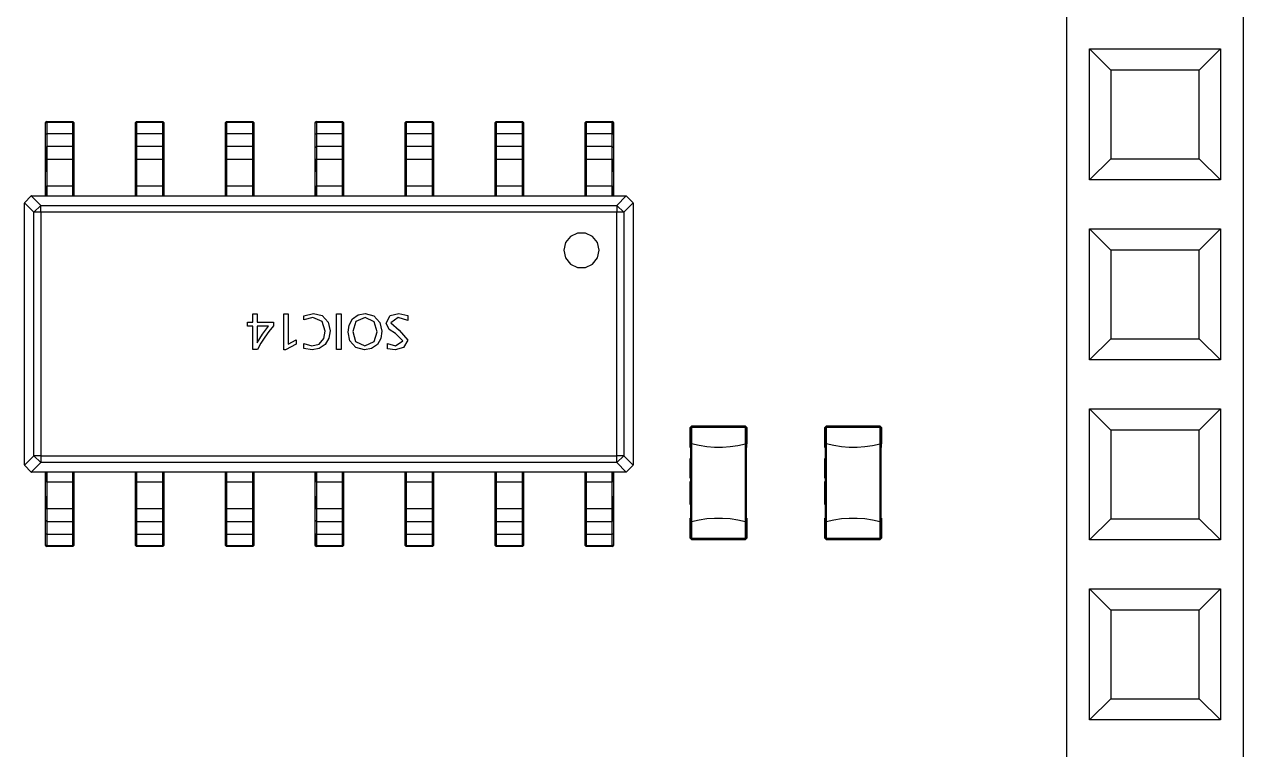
# Model space of a CAD drawing. Header units: millimetres. Extents: x 5 to 205, y 5 to 144.
# Drawn here: x 56.97 to 74.18, y 68.68 to 78.91 of the extents above; entities that cross this region are included whole.
import ezdxf

# ---------------------------------------------------------------- set-up
doc = ezdxf.new("R2010")
doc.units = ezdxf.units.MM
doc.layers.add('PARTS', color=8, linetype='CONTINUOUS')

msp = doc.modelspace()

# ---------------------------------------------------------------- linework, layer by layer
at = {"layer": 'PARTS'}
for points in [[(71.68, 117.014), (71.68, 61.134)], [(74.18, 61.134), (74.18, 117.014)], [(72.005, 78.569), (73.855, 78.569)], [(72.005, 78.569), (72.305, 78.269)], [(72.005, 76.719), (72.005, 78.569)], [(73.555, 78.269), (73.855, 78.569)], [(73.855, 78.569), (73.855, 76.719)], [(73.555, 78.269), (72.305, 78.269)], [(72.305, 78.269), (72.305, 77.019)], [(73.555, 77.019), (73.555, 78.269)], [(57.274, 77.53), (57.289, 77.545)], [(57.289, 77.545), (57.274, 77.53)], [(57.274, 77.53), (57.274, 77.524)], [(57.274, 77.37), (57.274, 77.53)], [(57.274, 77.53), (57.289, 77.53)], [(57.289, 77.545), (57.659, 77.545)], [(57.289, 77.545), (57.289, 77.545)], [(57.289, 77.53), (57.289, 77.545)], [(57.289, 77.545), (57.659, 77.545)], [(57.659, 77.53), (57.289, 77.53)], [(57.289, 77.53), (57.289, 77.371)], [(57.659, 77.545), (57.674, 77.53)], [(57.659, 77.545), (57.659, 77.545)], [(57.659, 77.53), (57.659, 77.545)], [(57.674, 77.53), (57.659, 77.545)], [(57.659, 77.371), (57.659, 77.53)], [(57.659, 77.53), (57.674, 77.53)], [(57.674, 77.524), (57.674, 77.53)], [(57.674, 77.53), (57.674, 77.37)], [(57.674, 77.364), (57.674, 77.524)], [(58.543, 77.53), (58.558, 77.545)], [(58.558, 77.545), (58.543, 77.53)], [(58.543, 77.53), (58.543, 77.524)], [(58.543, 77.37), (58.543, 77.53)], [(58.543, 77.53), (58.558, 77.53)], [(58.543, 77.524), (58.543, 77.364)], [(58.558, 77.545), (58.927, 77.545)], [(58.558, 77.545), (58.558, 77.545)], [(58.558, 77.53), (58.558, 77.545)], [(58.558, 77.545), (58.927, 77.545)], [(58.927, 77.53), (58.558, 77.53)], [(58.558, 77.53), (58.558, 77.371)], [(58.927, 77.545), (58.942, 77.53)], [(58.927, 77.545), (58.927, 77.545)], [(58.927, 77.53), (58.927, 77.545)], [(58.942, 77.53), (58.927, 77.545)], [(58.927, 77.371), (58.927, 77.53)], [(58.927, 77.53), (58.942, 77.53)], [(58.942, 77.524), (58.942, 77.53)], [(58.942, 77.53), (58.942, 77.37)], [(59.812, 77.53), (59.827, 77.545)], [(59.827, 77.545), (59.812, 77.53)], [(59.812, 77.53), (59.812, 77.524)], [(59.812, 77.37), (59.812, 77.53)], [(59.812, 77.53), (59.827, 77.53)], [(59.812, 77.524), (59.812, 77.364)], [(59.827, 77.545), (60.196, 77.545)], [(59.827, 77.545), (59.827, 77.545)], [(59.827, 77.53), (59.827, 77.545)], [(59.827, 77.545), (60.196, 77.545)], [(60.196, 77.53), (59.827, 77.53)], [(59.827, 77.53), (59.827, 77.371)], [(60.196, 77.545), (60.211, 77.53)], [(60.196, 77.545), (60.196, 77.545)], [(60.196, 77.53), (60.196, 77.545)], [(60.211, 77.53), (60.196, 77.545)], [(60.196, 77.371), (60.196, 77.53)], [(60.196, 77.53), (60.211, 77.53)], [(60.211, 77.524), (60.211, 77.53)], [(60.211, 77.53), (60.211, 77.37)], [(60.211, 77.364), (60.211, 77.524)], [(61.08, 77.53), (61.095, 77.545)], [(61.095, 77.545), (61.08, 77.53)], [(61.08, 77.37), (61.08, 77.53)], [(61.08, 77.53), (61.095, 77.53)], [(61.095, 77.545), (61.465, 77.545)], [(61.095, 77.545), (61.095, 77.545)], [(61.095, 77.53), (61.095, 77.545)], [(61.095, 77.545), (61.465, 77.545)], [(61.465, 77.53), (61.095, 77.53)], [(61.095, 77.53), (61.095, 77.371)], [(61.465, 77.545), (61.48, 77.53)], [(61.465, 77.545), (61.465, 77.545)], [(61.465, 77.53), (61.465, 77.545)], [(61.48, 77.53), (61.465, 77.545)], [(61.465, 77.371), (61.465, 77.53)], [(61.465, 77.53), (61.48, 77.53)], [(61.48, 77.524), (61.48, 77.53)], [(61.48, 77.53), (61.48, 77.37)], [(62.349, 77.53), (62.364, 77.545)], [(62.364, 77.545), (62.349, 77.53)], [(62.349, 77.53), (62.349, 77.524)], [(62.349, 77.37), (62.349, 77.53)], [(62.349, 77.53), (62.364, 77.53)], [(62.349, 77.524), (62.349, 77.364)], [(62.364, 77.545), (62.734, 77.545)], [(62.364, 77.545), (62.364, 77.545)], [(62.364, 77.53), (62.364, 77.545)], [(62.364, 77.545), (62.734, 77.545)], [(62.734, 77.53), (62.364, 77.53)], [(62.364, 77.53), (62.364, 77.371)], [(62.734, 77.545), (62.749, 77.53)], [(62.734, 77.545), (62.734, 77.545)], [(62.734, 77.53), (62.734, 77.545)], [(62.749, 77.53), (62.734, 77.545)], [(62.734, 77.371), (62.734, 77.53)], [(62.734, 77.53), (62.749, 77.53)], [(62.749, 77.53), (62.749, 77.37)], [(63.618, 77.53), (63.633, 77.545)], [(63.633, 77.545), (63.618, 77.53)], [(63.618, 77.37), (63.618, 77.53)], [(63.618, 77.53), (63.633, 77.53)], [(63.633, 77.545), (64.002, 77.545)], [(63.633, 77.545), (63.633, 77.545)], [(63.633, 77.53), (63.633, 77.545)], [(63.633, 77.545), (64.002, 77.545)], [(64.002, 77.53), (63.633, 77.53)], [(63.633, 77.53), (63.633, 77.371)], [(64.002, 77.545), (64.017, 77.53)], [(64.002, 77.545), (64.002, 77.545)], [(64.002, 77.53), (64.002, 77.545)], [(64.017, 77.53), (64.002, 77.545)], [(64.002, 77.371), (64.002, 77.53)], [(64.002, 77.53), (64.017, 77.53)], [(64.017, 77.524), (64.017, 77.53)], [(64.017, 77.53), (64.017, 77.37)], [(64.886, 77.53), (64.901, 77.545)], [(64.901, 77.545), (64.886, 77.53)], [(64.886, 77.37), (64.886, 77.53)], [(64.886, 77.53), (64.901, 77.53)], [(64.901, 77.545), (65.271, 77.545)], [(64.901, 77.545), (64.901, 77.545)], [(64.901, 77.53), (64.901, 77.545)], [(64.901, 77.545), (65.271, 77.545)], [(65.271, 77.53), (64.901, 77.53)], [(64.901, 77.53), (64.901, 77.371)], [(65.271, 77.545), (65.286, 77.53)], [(65.271, 77.545), (65.271, 77.545)], [(65.271, 77.53), (65.271, 77.545)], [(65.286, 77.53), (65.271, 77.545)], [(65.271, 77.371), (65.271, 77.53)], [(65.271, 77.53), (65.286, 77.53)], [(65.286, 77.524), (65.286, 77.53)], [(65.286, 77.53), (65.286, 77.37)], [(65.286, 77.364), (65.286, 77.524)], [(57.274, 77.37), (57.289, 77.371)], [(57.274, 77.176), (57.274, 77.37)], [(57.659, 77.371), (57.289, 77.371)], [(57.289, 77.371), (57.289, 77.19)], [(57.659, 77.19), (57.659, 77.371)], [(57.659, 77.371), (57.674, 77.37)], [(57.674, 77.37), (57.674, 77.176)], [(58.543, 77.37), (58.558, 77.371)], [(58.543, 77.176), (58.543, 77.37)], [(58.927, 77.371), (58.558, 77.371)], [(58.558, 77.371), (58.558, 77.19)], [(58.927, 77.19), (58.927, 77.371)], [(58.927, 77.371), (58.942, 77.37)], [(58.942, 77.37), (58.942, 77.176)], [(59.812, 77.37), (59.827, 77.371)], [(59.812, 77.176), (59.812, 77.37)], [(60.196, 77.371), (59.827, 77.371)], [(59.827, 77.371), (59.827, 77.19)], [(60.196, 77.19), (60.196, 77.371)], [(60.196, 77.371), (60.211, 77.37)], [(60.211, 77.37), (60.211, 77.176)], [(61.08, 77.37), (61.095, 77.371)], [(61.08, 77.176), (61.08, 77.37)], [(61.465, 77.371), (61.095, 77.371)], [(61.095, 77.371), (61.095, 77.19)], [(61.465, 77.19), (61.465, 77.371)], [(61.465, 77.371), (61.48, 77.37)], [(61.48, 77.37), (61.48, 77.176)], [(62.349, 77.37), (62.364, 77.371)], [(62.349, 77.176), (62.349, 77.37)], [(62.734, 77.371), (62.364, 77.371)], [(62.364, 77.371), (62.364, 77.19)], [(62.734, 77.19), (62.734, 77.371)], [(62.734, 77.371), (62.749, 77.37)], [(62.749, 77.37), (62.749, 77.176)], [(63.618, 77.37), (63.633, 77.371)], [(63.618, 77.176), (63.618, 77.37)], [(64.002, 77.371), (63.633, 77.371)], [(63.633, 77.371), (63.633, 77.19)], [(64.002, 77.19), (64.002, 77.371)], [(64.002, 77.371), (64.017, 77.37)], [(64.017, 77.37), (64.017, 77.176)], [(64.886, 77.37), (64.901, 77.371)], [(64.886, 77.176), (64.886, 77.37)], [(65.271, 77.371), (64.901, 77.371)], [(64.901, 77.371), (64.901, 77.19)], [(65.271, 77.19), (65.271, 77.371)], [(65.271, 77.371), (65.286, 77.37)], [(65.286, 77.37), (65.286, 77.176)], [(57.274, 77.176), (57.289, 77.19)], [(57.274, 77.176), (57.274, 77.016)], [(57.274, 76.994), (57.274, 77.176)], [(57.659, 77.19), (57.289, 77.19)], [(57.289, 77.19), (57.289, 77.008)], [(57.659, 77.008), (57.659, 77.19)], [(57.659, 77.19), (57.674, 77.176)], [(57.674, 77.176), (57.674, 76.994)], [(58.543, 77.176), (58.558, 77.19)], [(58.543, 76.994), (58.543, 77.176)], [(58.927, 77.19), (58.558, 77.19)], [(58.558, 77.19), (58.558, 77.008)], [(58.927, 77.008), (58.927, 77.19)], [(58.927, 77.19), (58.942, 77.176)], [(58.942, 77.176), (58.942, 76.994)], [(59.812, 77.176), (59.827, 77.19)], [(59.812, 77.176), (59.812, 77.016)], [(59.812, 76.994), (59.812, 77.176)], [(60.196, 77.19), (59.827, 77.19)], [(59.827, 77.19), (59.827, 77.008)], [(60.196, 77.008), (60.196, 77.19)], [(60.196, 77.19), (60.211, 77.176)], [(60.211, 77.176), (60.211, 76.994)], [(61.08, 77.176), (61.095, 77.19)], [(61.08, 76.994), (61.08, 77.176)], [(61.465, 77.19), (61.095, 77.19)], [(61.095, 77.19), (61.095, 77.008)], [(61.465, 77.008), (61.465, 77.19)], [(61.465, 77.19), (61.48, 77.176)], [(61.48, 77.176), (61.48, 76.994)], [(62.349, 77.176), (62.364, 77.19)], [(62.349, 76.994), (62.349, 77.176)], [(62.734, 77.19), (62.364, 77.19)], [(62.364, 77.19), (62.364, 77.008)], [(62.734, 77.008), (62.734, 77.19)], [(62.734, 77.19), (62.749, 77.176)], [(62.749, 77.176), (62.749, 76.994)], [(63.618, 77.176), (63.633, 77.19)], [(63.618, 76.994), (63.618, 77.176)], [(64.002, 77.19), (63.633, 77.19)], [(63.633, 77.19), (63.633, 77.008)], [(64.002, 77.008), (64.002, 77.19)], [(64.002, 77.19), (64.017, 77.176)], [(64.017, 77.176), (64.017, 76.994)], [(64.886, 77.176), (64.901, 77.19)], [(64.886, 76.994), (64.886, 77.176)], [(65.271, 77.19), (64.901, 77.19)], [(64.901, 77.19), (64.901, 77.008)], [(65.271, 77.008), (65.271, 77.19)], [(65.271, 77.19), (65.286, 77.176)], [(65.286, 77.176), (65.286, 76.994)], [(57.274, 77.016), (57.274, 76.835)], [(57.274, 76.994), (57.289, 77.008)], [(57.274, 76.633), (57.274, 76.753), (57.274, 76.874), (57.274, 76.994)], [(57.659, 77.008), (57.289, 77.008)], [(57.289, 77.008), (57.289, 76.883), (57.289, 76.758), (57.289, 76.633)], [(57.659, 76.633), (57.659, 76.758), (57.659, 76.883), (57.659, 77.008)], [(57.659, 77.008), (57.674, 76.994)], [(57.674, 76.835), (57.674, 77.016)], [(57.674, 76.994), (57.674, 76.874), (57.674, 76.753), (57.674, 76.633)], [(58.543, 77.016), (58.543, 76.835)], [(58.543, 76.994), (58.558, 77.008)], [(58.543, 76.633), (58.543, 76.753), (58.543, 76.874), (58.543, 76.994)], [(58.927, 77.008), (58.558, 77.008)], [(58.558, 77.008), (58.558, 76.883), (58.558, 76.758), (58.558, 76.633)], [(58.927, 76.633), (58.927, 76.758), (58.927, 76.883), (58.927, 77.008)], [(58.927, 77.008), (58.942, 76.994)], [(58.942, 76.835), (58.942, 77.016)], [(58.942, 76.994), (58.942, 76.874), (58.942, 76.753), (58.942, 76.633)], [(59.812, 77.016), (59.812, 76.835)], [(59.812, 76.994), (59.827, 77.008)], [(59.812, 76.633), (59.812, 76.753), (59.812, 76.874), (59.812, 76.994)], [(60.196, 77.008), (59.827, 77.008)], [(59.827, 77.008), (59.827, 76.883), (59.827, 76.758), (59.827, 76.633)], [(60.196, 76.633), (60.196, 76.758), (60.196, 76.883), (60.196, 77.008)], [(60.196, 77.008), (60.211, 76.994)], [(60.211, 76.835), (60.211, 77.016)], [(60.211, 76.994), (60.211, 76.874), (60.211, 76.753), (60.211, 76.633)], [(61.08, 77.016), (61.08, 76.835)], [(61.08, 76.994), (61.095, 77.008)], [(61.08, 76.633), (61.08, 76.753), (61.08, 76.874), (61.08, 76.994)], [(61.465, 77.008), (61.095, 77.008)], [(61.095, 77.008), (61.095, 76.883), (61.095, 76.758), (61.095, 76.633)], [(61.465, 76.633), (61.465, 76.758), (61.465, 76.883), (61.465, 77.008)], [(61.465, 77.008), (61.48, 76.994)], [(61.48, 76.835), (61.48, 77.016)], [(61.48, 76.994), (61.48, 76.874), (61.48, 76.753), (61.48, 76.633)], [(62.349, 77.016), (62.349, 76.835)], [(62.349, 76.994), (62.364, 77.008)], [(62.349, 76.633), (62.349, 76.753), (62.349, 76.874), (62.349, 76.994)], [(62.734, 77.008), (62.364, 77.008)], [(62.364, 77.008), (62.364, 76.883), (62.364, 76.758), (62.364, 76.633)], [(62.734, 76.633), (62.734, 76.758), (62.734, 76.883), (62.734, 77.008)], [(62.734, 77.008), (62.749, 76.994)], [(62.749, 76.835), (62.749, 77.016)], [(62.749, 76.994), (62.749, 76.874), (62.749, 76.753), (62.749, 76.633)], [(63.618, 77.016), (63.618, 76.835)], [(63.618, 76.994), (63.633, 77.008)], [(63.618, 76.633), (63.618, 76.753), (63.618, 76.874), (63.618, 76.994)], [(64.002, 77.008), (63.633, 77.008)], [(63.633, 77.008), (63.633, 76.883), (63.633, 76.758), (63.633, 76.633)], [(64.002, 76.633), (64.002, 76.758), (64.002, 76.883), (64.002, 77.008)], [(64.002, 77.008), (64.017, 76.994)], [(64.017, 76.835), (64.017, 77.016)], [(64.017, 76.994), (64.017, 76.874), (64.017, 76.753), (64.017, 76.633)], [(64.886, 77.016), (64.886, 76.835)], [(64.886, 76.994), (64.901, 77.008)], [(64.886, 76.633), (64.886, 76.753), (64.886, 76.874), (64.886, 76.994)], [(65.271, 77.008), (64.901, 77.008)], [(64.901, 77.008), (64.901, 76.883), (64.901, 76.758), (64.901, 76.633)], [(65.271, 76.633), (65.271, 76.758), (65.271, 76.883), (65.271, 77.008)], [(65.271, 77.008), (65.286, 76.994)], [(65.286, 76.835), (65.286, 77.016)], [(65.286, 76.994), (65.286, 76.874), (65.286, 76.753), (65.286, 76.633)], [(72.005, 76.719), (72.305, 77.019)], [(72.305, 77.019), (73.555, 77.019)], [(73.555, 77.019), (73.855, 76.719)], [(59.812, 76.835), (59.812, 76.734), (59.812, 76.633)], [(57.274, 76.633), (57.274, 76.493)], [(57.274, 76.493), (57.274, 76.633)], [(57.274, 76.633), (57.289, 76.633)], [(57.659, 76.633), (57.289, 76.633)], [(57.289, 76.633), (57.289, 76.493)], [(57.659, 76.493), (57.659, 76.633)], [(57.659, 76.633), (57.674, 76.633)], [(57.674, 76.493), (57.674, 76.633)], [(57.674, 76.633), (57.674, 76.493)], [(58.543, 76.633), (58.543, 76.493)], [(58.543, 76.493), (58.543, 76.633)], [(58.543, 76.633), (58.558, 76.633)], [(58.927, 76.633), (58.558, 76.633)], [(58.558, 76.633), (58.558, 76.493)], [(58.927, 76.493), (58.927, 76.633)], [(58.927, 76.633), (58.942, 76.633)], [(58.942, 76.493), (58.942, 76.633)], [(58.942, 76.633), (58.942, 76.493)], [(59.812, 76.633), (59.812, 76.493)], [(59.812, 76.493), (59.812, 76.633)], [(59.812, 76.633), (59.827, 76.633)], [(60.196, 76.633), (59.827, 76.633)], [(59.827, 76.633), (59.827, 76.493)], [(60.196, 76.493), (60.196, 76.633)], [(60.196, 76.633), (60.211, 76.633)], [(60.211, 76.493), (60.211, 76.633)], [(60.211, 76.633), (60.211, 76.493)], [(61.08, 76.633), (61.08, 76.493)], [(61.08, 76.493), (61.08, 76.633)], [(61.08, 76.633), (61.095, 76.633)], [(61.465, 76.633), (61.095, 76.633)], [(61.095, 76.633), (61.095, 76.493)], [(61.465, 76.493), (61.465, 76.633)], [(61.465, 76.633), (61.48, 76.633)], [(61.48, 76.493), (61.48, 76.633)], [(61.48, 76.633), (61.48, 76.493)], [(62.349, 76.633), (62.349, 76.493)], [(62.349, 76.493), (62.349, 76.633)], [(62.349, 76.633), (62.364, 76.633)], [(62.734, 76.633), (62.364, 76.633)], [(62.364, 76.633), (62.364, 76.493)], [(62.734, 76.493), (62.734, 76.633)], [(62.734, 76.633), (62.749, 76.633)], [(62.749, 76.493), (62.749, 76.633)], [(62.749, 76.633), (62.749, 76.493)], [(63.618, 76.493), (63.618, 76.633)], [(63.618, 76.633), (63.633, 76.633)], [(64.002, 76.633), (63.633, 76.633)], [(63.633, 76.633), (63.633, 76.493)], [(64.002, 76.493), (64.002, 76.633)], [(64.002, 76.633), (64.017, 76.633)], [(64.017, 76.633), (64.017, 76.493)], [(64.886, 76.633), (64.886, 76.493)], [(64.886, 76.493), (64.886, 76.633)], [(64.886, 76.633), (64.901, 76.633)], [(65.271, 76.633), (64.901, 76.633)], [(64.901, 76.633), (64.901, 76.493)], [(65.271, 76.493), (65.271, 76.633)], [(65.271, 76.633), (65.286, 76.633)], [(65.286, 76.493), (65.286, 76.633)], [(65.286, 76.633), (65.286, 76.493)], [(73.855, 76.719), (72.005, 76.719)], [(57.072, 76.493), (56.974, 76.395)], [(56.974, 76.395), (56.974, 76.393)], [(57.107, 76.262), (56.974, 76.395)], [(57.074, 76.493), (57.072, 76.493)], [(57.072, 76.493), (57.205, 76.36)], [(57.074, 76.493), (65.466, 76.493)], [(65.335, 76.36), (65.468, 76.493)], [(65.566, 76.395), (65.433, 76.262)], [(65.468, 76.493), (65.466, 76.493)], [(65.566, 76.395), (65.468, 76.493)], [(65.566, 76.393), (65.566, 76.395)], [(56.974, 72.697), (56.974, 76.393)], [(57.205, 76.36), (57.107, 76.262)], [(57.107, 72.827), (57.107, 76.262)], [(57.205, 76.262), (57.107, 76.262)], [(57.205, 76.36), (65.335, 76.36)], [(57.205, 76.262), (57.205, 76.36)], [(57.205, 76.262), (57.205, 72.827)], [(65.335, 76.262), (57.205, 76.262)], [(65.433, 76.262), (65.335, 76.36)], [(65.335, 76.36), (65.335, 76.262)], [(65.335, 72.827), (65.335, 76.262)], [(65.433, 76.262), (65.335, 76.262)], [(65.433, 76.262), (65.433, 72.827)], [(65.566, 76.393), (65.566, 72.697)], [(65.085, 75.727), (65.061, 75.835), (64.991, 75.922), (64.891, 75.97), (64.78, 75.97), (64.68, 75.922), (64.611, 75.835), (64.586, 75.727)], [(72.005, 76.029), (73.855, 76.029)], [(72.005, 76.029), (72.305, 75.729)], [(72.005, 74.179), (72.005, 76.029)], [(73.555, 75.729), (73.855, 76.029)], [(73.855, 76.029), (73.855, 74.179)], [(64.586, 75.727), (64.611, 75.618), (64.68, 75.531), (64.78, 75.483), (64.891, 75.483), (64.991, 75.531), (65.061, 75.618), (65.085, 75.727)], [(73.555, 75.729), (72.305, 75.729)], [(72.305, 75.729), (72.305, 74.479)], [(73.555, 74.479), (73.555, 75.729)], [(60.124, 74.657), (60.124, 74.712)], [(60.124, 74.712), (60.197, 74.712)], [(60.197, 74.712), (60.197, 74.828)], [(60.197, 74.828), (60.258, 74.828)], [(60.258, 74.828), (60.258, 74.712)], [(60.258, 74.712), (60.49, 74.712)], [(60.49, 74.712), (60.49, 74.66)], [(60.636, 74.322), (60.636, 74.828)], [(60.636, 74.828), (60.697, 74.828)], [(60.697, 74.828), (60.697, 74.404)], [(60.916, 74.802), (61.053, 74.834)], [(60.916, 74.747), (60.916, 74.802)], [(61.044, 74.779), (60.916, 74.747)], [(61.221, 74.583), (61.176, 74.722), (61.044, 74.779)], [(61.053, 74.834), (61.176, 74.804), (61.262, 74.712), (61.288, 74.588)], [(61.379, 74.328), (61.379, 74.828)], [(61.379, 74.828), (61.446, 74.828)], [(61.446, 74.828), (61.446, 74.328)], [(61.544, 74.572), (61.557, 74.671), (61.605, 74.758), (61.685, 74.816), (61.783, 74.834)], [(61.783, 74.779), (61.651, 74.72), (61.611, 74.579)], [(61.783, 74.834), (61.907, 74.803), (61.992, 74.709), (62.019, 74.584)], [(61.952, 74.578), (61.911, 74.717), (61.783, 74.779)], [(62.08, 74.699), (62.136, 74.805), (62.258, 74.834)], [(62.211, 74.551), (62.122, 74.607), (62.08, 74.699)], [(62.251, 74.779), (62.147, 74.704)], [(62.147, 74.704), (62.262, 74.598)], [(62.384, 74.735), (62.251, 74.779)], [(62.258, 74.834), (62.384, 74.808)], [(62.384, 74.808), (62.384, 74.735)], [(60.197, 74.657), (60.124, 74.657)], [(60.197, 74.328), (60.197, 74.657)], [(60.258, 74.42), (60.333, 74.542), (60.419, 74.657)], [(60.258, 74.657), (60.258, 74.42)], [(60.419, 74.657), (60.258, 74.657)], [(60.49, 74.66), (60.426, 74.582), (60.366, 74.501), (60.312, 74.416), (60.262, 74.328)], [(61.033, 74.377), (61.133, 74.404), (61.201, 74.481), (61.221, 74.583)], [(61.288, 74.588), (61.272, 74.486), (61.219, 74.398), (61.135, 74.34), (61.034, 74.322)], [(61.775, 74.322), (61.653, 74.354), (61.569, 74.448), (61.544, 74.572)], [(61.611, 74.579), (61.649, 74.438), (61.779, 74.377)], [(62.019, 74.584), (62.005, 74.484), (61.956, 74.397), (61.874, 74.339), (61.775, 74.322)], [(61.779, 74.377), (61.909, 74.439), (61.952, 74.578)], [(62.317, 74.45), (62.211, 74.551)], [(62.262, 74.598), (62.384, 74.456)], [(60.812, 74.401), (60.66, 74.322)], [(60.697, 74.404), (60.812, 74.462)], [(60.812, 74.462), (60.812, 74.401)], [(60.916, 74.342), (60.916, 74.409)], [(60.916, 74.409), (61.033, 74.377)], [(61.034, 74.322), (60.916, 74.342)], [(62.098, 74.336), (62.098, 74.409)], [(62.098, 74.409), (62.213, 74.377)], [(62.208, 74.322), (62.098, 74.336)], [(62.384, 74.456), (62.326, 74.353), (62.208, 74.322)], [(62.213, 74.377), (62.317, 74.45)], [(72.005, 74.179), (72.305, 74.479)], [(72.305, 74.479), (73.555, 74.479)], [(73.555, 74.479), (73.855, 74.179)], [(60.262, 74.328), (60.197, 74.328)], [(60.66, 74.322), (60.636, 74.322)], [(61.446, 74.328), (61.379, 74.328)], [(73.855, 74.179), (72.005, 74.179)], [(72.005, 73.489), (73.855, 73.489)], [(72.005, 73.489), (72.305, 73.189)], [(72.005, 71.639), (72.005, 73.489)], [(73.555, 73.189), (73.855, 73.489)], [(73.855, 73.489), (73.855, 71.639)], [(66.39, 73.245), (66.37, 73.225)], [(66.37, 73.225), (66.39, 73.245)], [(66.37, 73.225), (66.39, 73.245)], [(66.39, 73.245), (66.37, 73.225)], [(66.37, 72.993), (66.37, 73.225)], [(66.37, 73.225), (66.37, 72.995)], [(66.37, 73.225), (66.39, 73.225)], [(66.39, 73.245), (67.15, 73.245)], [(67.15, 73.245), (66.39, 73.245)], [(66.39, 73.245), (66.39, 73.225)], [(67.15, 73.225), (66.39, 73.225)], [(66.39, 73.225), (66.39, 72.995)], [(67.15, 73.245), (67.17, 73.225)], [(67.17, 73.225), (67.15, 73.245)], [(67.15, 73.245), (67.15, 73.225)], [(67.15, 72.993), (67.15, 73.225)], [(67.15, 73.225), (67.17, 73.225)], [(67.17, 72.993), (67.17, 73.225)], [(67.17, 73.225), (67.17, 72.995)], [(68.29, 73.245), (68.27, 73.225)], [(68.27, 73.225), (68.29, 73.245)], [(68.27, 73.225), (68.29, 73.245)], [(68.29, 73.245), (68.27, 73.225)], [(68.27, 72.993), (68.27, 73.225)], [(68.27, 73.225), (68.27, 72.995)], [(68.27, 73.225), (68.29, 73.225)], [(68.29, 73.245), (69.05, 73.245)], [(69.05, 73.245), (68.29, 73.245)], [(68.29, 73.245), (68.29, 73.225)], [(69.05, 73.225), (68.29, 73.225)], [(68.29, 73.225), (68.29, 72.995)], [(69.05, 73.245), (69.07, 73.225)], [(69.07, 73.225), (69.05, 73.245)], [(69.05, 73.245), (69.05, 73.225)], [(69.05, 72.993), (69.05, 73.225)], [(69.05, 73.225), (69.07, 73.225)], [(69.07, 72.993), (69.07, 73.225)], [(69.07, 73.225), (69.07, 72.995)], [(73.555, 73.189), (72.305, 73.189)], [(72.305, 73.189), (72.305, 71.939)], [(73.555, 71.939), (73.555, 73.189)], [(66.373, 72.996), (66.37, 72.993)], [(66.37, 72.945), (66.37, 72.995)], [(66.37, 72.993), (66.37, 72.945)], [(66.373, 72.996), (66.373, 72.999)], [(66.379, 72.998), (66.373, 72.999)], [(66.386, 72.996), (66.373, 72.996)], [(66.38, 72.997), (66.379, 72.998)], [(66.38, 72.998), (66.379, 72.998)], [(66.38, 72.997), (66.379, 72.998)], [(66.38, 72.998), (66.38, 72.997)], [(66.39, 72.995), (66.38, 72.997)], [(66.38, 72.993), (66.386, 72.995)], [(66.38, 72.993), (66.38, 72.945)], [(66.38, 71.897), (66.38, 72.993)], [(66.386, 72.995), (66.386, 72.995)], [(67.15, 72.993), (67.043, 72.969), (66.934, 72.954), (66.825, 72.946), (66.715, 72.946), (66.606, 72.954), (66.497, 72.97), (66.39, 72.995)], [(66.39, 72.995), (66.39, 71.895)], [(67.16, 72.996), (67.15, 72.993)], [(67.15, 71.897), (67.15, 72.993)], [(67.16, 72.995), (67.159, 72.995)], [(67.159, 72.995), (67.16, 72.995)], [(67.16, 72.996), (67.16, 72.999)], [(67.167, 72.998), (67.16, 72.999)], [(67.16, 72.945), (67.16, 72.995)], [(67.16, 72.995), (67.16, 71.895)], [(67.167, 72.998), (67.166, 72.997)], [(67.166, 72.997), (67.167, 72.998)], [(67.166, 72.997), (67.167, 72.997)], [(67.167, 72.998), (67.167, 72.998)], [(67.167, 72.998), (67.167, 72.997)], [(67.17, 72.995), (67.167, 72.997)], [(67.17, 72.945), (67.17, 72.995)], [(68.273, 72.996), (68.27, 72.993)], [(68.27, 72.945), (68.27, 72.995)], [(68.27, 72.993), (68.27, 72.945)], [(68.273, 72.996), (68.273, 72.999)], [(68.279, 72.998), (68.273, 72.999)], [(68.286, 72.996), (68.273, 72.996)], [(68.28, 72.997), (68.279, 72.998)], [(68.28, 72.998), (68.279, 72.998)], [(68.28, 72.997), (68.279, 72.998)], [(68.28, 72.998), (68.28, 72.997)], [(68.29, 72.995), (68.28, 72.997)], [(68.28, 72.993), (68.287, 72.995)], [(68.28, 72.993), (68.28, 72.945)], [(68.28, 71.897), (68.28, 72.993)], [(68.287, 72.995), (68.287, 72.995)], [(69.05, 72.993), (68.943, 72.969), (68.834, 72.954), (68.725, 72.946), (68.615, 72.946), (68.506, 72.954), (68.397, 72.97), (68.29, 72.995)], [(68.29, 72.995), (68.29, 71.895)], [(69.06, 72.996), (69.05, 72.993)], [(69.05, 71.897), (69.05, 72.993)], [(69.06, 72.995), (69.059, 72.995)], [(69.059, 72.995), (69.06, 72.995)], [(69.06, 72.996), (69.06, 72.999)], [(69.067, 72.998), (69.06, 72.999)], [(69.06, 72.995), (69.06, 71.895)], [(69.067, 72.998), (69.066, 72.997)], [(69.066, 72.997), (69.067, 72.998)], [(69.066, 72.997), (69.067, 72.997)], [(69.067, 72.998), (69.067, 72.998)], [(69.067, 72.998), (69.067, 72.997)], [(69.07, 72.995), (69.067, 72.997)], [(69.07, 72.945), (69.07, 72.995)], [(56.974, 72.695), (57.107, 72.827)], [(57.107, 72.827), (57.205, 72.73)], [(57.205, 72.827), (57.107, 72.827)], [(57.205, 72.827), (65.335, 72.827)], [(57.205, 72.827), (57.205, 72.73)], [(65.335, 72.73), (65.433, 72.827)], [(65.433, 72.827), (65.335, 72.827)], [(65.335, 72.73), (65.335, 72.827)], [(65.433, 72.827), (65.566, 72.695)], [(66.38, 72.945), (66.37, 72.945)], [(66.37, 72.769), (66.37, 72.789)], [(66.37, 72.789), (66.38, 72.789)], [(66.38, 72.945), (66.38, 72.789)], [(66.38, 72.769), (66.38, 72.789)], [(67.16, 71.945), (67.16, 72.945)], [(67.16, 72.945), (67.17, 72.945)], [(68.28, 72.945), (68.27, 72.945)], [(68.27, 72.769), (68.27, 72.789)], [(68.27, 72.789), (68.28, 72.789)], [(68.28, 72.945), (68.28, 72.789)], [(68.28, 72.769), (68.28, 72.789)], [(69.06, 72.945), (69.07, 72.945)], [(56.974, 72.697), (56.974, 72.695)], [(56.974, 72.695), (57.072, 72.597)], [(57.205, 72.73), (57.072, 72.597)], [(65.335, 72.73), (57.205, 72.73)], [(65.468, 72.597), (65.335, 72.73)], [(65.468, 72.597), (65.566, 72.695)], [(65.566, 72.695), (65.566, 72.697)], [(66.37, 72.719), (66.37, 72.769)], [(66.37, 72.769), (66.38, 72.769)], [(66.37, 72.709), (66.37, 72.719)], [(66.37, 72.719), (66.38, 72.719)], [(66.37, 72.69), (66.37, 72.709)], [(66.37, 72.709), (66.38, 72.709)], [(66.37, 72.638), (66.37, 72.69)], [(66.37, 72.69), (66.38, 72.69)], [(66.37, 72.579), (66.37, 72.638)], [(66.37, 72.638), (66.38, 72.638)], [(66.38, 72.719), (66.38, 72.769)], [(66.38, 72.709), (66.38, 72.719)], [(66.38, 72.69), (66.38, 72.709)], [(66.38, 72.638), (66.38, 72.69)], [(66.38, 72.579), (66.38, 72.638)], [(68.27, 72.719), (68.27, 72.769)], [(68.27, 72.769), (68.28, 72.769)], [(68.27, 72.709), (68.27, 72.719)], [(68.27, 72.719), (68.28, 72.719)], [(68.27, 72.69), (68.27, 72.709)], [(68.27, 72.709), (68.28, 72.709)], [(68.27, 72.638), (68.27, 72.69)], [(68.27, 72.69), (68.28, 72.69)], [(68.27, 72.579), (68.27, 72.638)], [(68.27, 72.638), (68.28, 72.638)], [(68.28, 72.719), (68.28, 72.769)], [(68.28, 72.709), (68.28, 72.719)], [(68.28, 72.69), (68.28, 72.709)], [(68.28, 72.638), (68.28, 72.69)], [(68.28, 72.579), (68.28, 72.638)], [(57.072, 72.597), (57.074, 72.597)], [(65.466, 72.597), (57.074, 72.597)], [(57.274, 72.597), (57.274, 72.457)], [(57.274, 72.457), (57.274, 72.597)], [(57.274, 72.096), (57.274, 72.216), (57.274, 72.337), (57.274, 72.457)], [(57.289, 72.457), (57.274, 72.457)], [(57.289, 72.597), (57.289, 72.457)], [(57.289, 72.457), (57.659, 72.457)], [(57.289, 72.457), (57.289, 72.332), (57.289, 72.207), (57.289, 72.082)], [(57.659, 72.457), (57.659, 72.597)], [(57.659, 72.082), (57.659, 72.207), (57.659, 72.332), (57.659, 72.457)], [(57.674, 72.457), (57.659, 72.457)], [(57.674, 72.457), (57.674, 72.597)], [(57.674, 72.597), (57.674, 72.457)], [(57.674, 72.457), (57.674, 72.337), (57.674, 72.216), (57.674, 72.096)], [(58.543, 72.597), (58.543, 72.457)], [(58.543, 72.457), (58.543, 72.597)], [(58.543, 72.096), (58.543, 72.216), (58.543, 72.337), (58.543, 72.457)], [(58.558, 72.457), (58.543, 72.457)], [(58.558, 72.597), (58.558, 72.457)], [(58.558, 72.457), (58.927, 72.457)], [(58.558, 72.457), (58.558, 72.332), (58.558, 72.207), (58.558, 72.082)], [(58.927, 72.457), (58.927, 72.597)], [(58.927, 72.082), (58.927, 72.207), (58.927, 72.332), (58.927, 72.457)], [(58.942, 72.457), (58.927, 72.457)], [(58.942, 72.457), (58.942, 72.597)], [(58.942, 72.597), (58.942, 72.457)], [(58.942, 72.457), (58.942, 72.337), (58.942, 72.216), (58.942, 72.096)], [(59.812, 72.597), (59.812, 72.457)], [(59.812, 72.457), (59.812, 72.597)], [(59.812, 72.096), (59.812, 72.216), (59.812, 72.337), (59.812, 72.457)], [(59.827, 72.457), (59.812, 72.457)], [(59.827, 72.597), (59.827, 72.457)], [(59.827, 72.457), (60.196, 72.457)], [(59.827, 72.457), (59.827, 72.332), (59.827, 72.207), (59.827, 72.082)], [(60.196, 72.457), (60.196, 72.597)], [(60.196, 72.082), (60.196, 72.207), (60.196, 72.332), (60.196, 72.457)], [(60.211, 72.457), (60.196, 72.457)], [(60.211, 72.457), (60.211, 72.597)], [(60.211, 72.597), (60.211, 72.457)], [(60.211, 72.457), (60.211, 72.337), (60.211, 72.216), (60.211, 72.096)], [(61.08, 72.597), (61.08, 72.457)], [(61.08, 72.457), (61.08, 72.597)], [(61.08, 72.096), (61.08, 72.216), (61.08, 72.337), (61.08, 72.457)], [(61.095, 72.457), (61.08, 72.457)], [(61.095, 72.597), (61.095, 72.457)], [(61.095, 72.457), (61.465, 72.457)], [(61.095, 72.457), (61.095, 72.332), (61.095, 72.207), (61.095, 72.082)], [(61.465, 72.457), (61.465, 72.597)], [(61.465, 72.082), (61.465, 72.207), (61.465, 72.332), (61.465, 72.457)], [(61.48, 72.457), (61.465, 72.457)], [(61.48, 72.457), (61.48, 72.597)], [(61.48, 72.597), (61.48, 72.457)], [(61.48, 72.457), (61.48, 72.337), (61.48, 72.216), (61.48, 72.096)], [(62.349, 72.597), (62.349, 72.457)], [(62.349, 72.457), (62.349, 72.597)], [(62.349, 72.096), (62.349, 72.216), (62.349, 72.337), (62.349, 72.457)], [(62.364, 72.457), (62.349, 72.457)], [(62.364, 72.597), (62.364, 72.457)], [(62.364, 72.457), (62.734, 72.457)], [(62.364, 72.457), (62.364, 72.332), (62.364, 72.207), (62.364, 72.082)], [(62.734, 72.457), (62.734, 72.597)], [(62.734, 72.082), (62.734, 72.207), (62.734, 72.332), (62.734, 72.457)], [(62.749, 72.457), (62.734, 72.457)], [(62.749, 72.457), (62.749, 72.597)], [(62.749, 72.597), (62.749, 72.457)], [(62.749, 72.457), (62.749, 72.337), (62.749, 72.216), (62.749, 72.096)], [(63.618, 72.457), (63.618, 72.597)], [(63.618, 72.096), (63.618, 72.216), (63.618, 72.337), (63.618, 72.457)], [(63.633, 72.457), (63.618, 72.457)], [(63.633, 72.597), (63.633, 72.457)], [(63.633, 72.457), (64.002, 72.457)], [(63.633, 72.457), (63.633, 72.332), (63.633, 72.207), (63.633, 72.082)], [(64.002, 72.457), (64.002, 72.597)], [(64.002, 72.082), (64.002, 72.207), (64.002, 72.332), (64.002, 72.457)], [(64.017, 72.457), (64.002, 72.457)], [(64.017, 72.597), (64.017, 72.457)], [(64.017, 72.457), (64.017, 72.337), (64.017, 72.216), (64.017, 72.096)], [(64.886, 72.597), (64.886, 72.457)], [(64.886, 72.457), (64.886, 72.597)], [(64.886, 72.096), (64.886, 72.216), (64.886, 72.337), (64.886, 72.457)], [(64.901, 72.457), (64.886, 72.457)], [(64.901, 72.597), (64.901, 72.457)], [(64.901, 72.457), (65.271, 72.457)], [(64.901, 72.457), (64.901, 72.332), (64.901, 72.207), (64.901, 72.082)], [(65.271, 72.457), (65.271, 72.597)], [(65.271, 72.082), (65.271, 72.207), (65.271, 72.332), (65.271, 72.457)], [(65.286, 72.457), (65.271, 72.457)], [(65.286, 72.457), (65.286, 72.597)], [(65.286, 72.597), (65.286, 72.457)], [(65.286, 72.457), (65.286, 72.337), (65.286, 72.216), (65.286, 72.096)], [(65.466, 72.597), (65.468, 72.597)], [(66.37, 72.556), (66.37, 72.579)], [(66.37, 72.579), (66.38, 72.579)], [(66.37, 72.513), (66.37, 72.556)], [(66.37, 72.556), (66.38, 72.556)], [(66.37, 72.513), (66.38, 72.513)], [(66.37, 72.463), (66.38, 72.463)], [(66.37, 72.455), (66.37, 72.463)], [(66.37, 72.43), (66.37, 72.455)], [(66.37, 72.455), (66.38, 72.455)], [(66.38, 72.556), (66.38, 72.579)], [(66.38, 72.513), (66.38, 72.556)], [(66.38, 72.513), (66.38, 72.463)], [(66.38, 72.455), (66.38, 72.463)], [(66.38, 72.43), (66.38, 72.455)], [(68.27, 72.556), (68.27, 72.579)], [(68.27, 72.579), (68.28, 72.579)], [(68.27, 72.513), (68.27, 72.556)], [(68.27, 72.556), (68.28, 72.556)], [(68.27, 72.513), (68.28, 72.513)], [(68.27, 72.463), (68.28, 72.463)], [(68.27, 72.455), (68.27, 72.463)], [(68.27, 72.43), (68.27, 72.455)], [(68.27, 72.455), (68.28, 72.455)], [(68.28, 72.556), (68.28, 72.579)], [(68.28, 72.513), (68.28, 72.556)], [(68.28, 72.513), (68.28, 72.463)], [(68.28, 72.455), (68.28, 72.463)], [(68.28, 72.43), (68.28, 72.455)], [(66.37, 72.43), (66.38, 72.43)], [(66.37, 72.43), (66.38, 72.43)], [(66.37, 72.43), (66.37, 72.43)], [(66.37, 72.419), (66.37, 72.428)], [(66.37, 72.428), (66.38, 72.428)], [(66.37, 72.397), (66.37, 72.419)], [(66.37, 72.419), (66.38, 72.419)], [(66.37, 72.382), (66.37, 72.397)], [(66.37, 72.397), (66.38, 72.397)], [(66.37, 72.382), (66.38, 72.382)], [(66.37, 72.377), (66.37, 72.377)], [(66.37, 72.377), (66.38, 72.377)], [(66.37, 72.372), (66.37, 72.377)], [(66.37, 72.377), (66.38, 72.377)], [(66.37, 72.37), (66.37, 72.372)], [(66.37, 72.372), (66.38, 72.372)], [(66.37, 72.37), (66.38, 72.37)], [(66.37, 72.339), (66.37, 72.37)], [(66.37, 72.337), (66.37, 72.339)], [(66.37, 72.339), (66.38, 72.339)], [(66.37, 72.337), (66.38, 72.337)], [(66.37, 72.335), (66.37, 72.337)], [(66.37, 72.335), (66.38, 72.335)], [(66.37, 72.326), (66.37, 72.335)], [(66.37, 72.308), (66.37, 72.326)], [(66.37, 72.326), (66.38, 72.326)], [(66.37, 72.285), (66.37, 72.308)], [(66.37, 72.308), (66.38, 72.308)], [(66.37, 72.276), (66.37, 72.285)], [(66.37, 72.285), (66.38, 72.285)], [(66.37, 72.276), (66.38, 72.276)], [(66.37, 72.273), (66.37, 72.276)], [(66.37, 72.25), (66.37, 72.273)], [(66.37, 72.273), (66.38, 72.273)], [(66.38, 72.43), (66.38, 72.428)], [(66.38, 72.43), (66.38, 72.43)], [(66.38, 72.419), (66.38, 72.428)], [(66.38, 72.397), (66.38, 72.419)], [(66.38, 72.382), (66.38, 72.397)], [(66.38, 72.382), (66.38, 72.377)], [(66.38, 72.377), (66.38, 72.377)], [(66.38, 72.372), (66.38, 72.377)], [(66.38, 72.37), (66.38, 72.372)], [(66.38, 72.339), (66.38, 72.37)], [(66.38, 72.337), (66.38, 72.339)], [(66.38, 72.335), (66.38, 72.337)], [(66.38, 72.326), (66.38, 72.335)], [(66.38, 72.308), (66.38, 72.326)], [(66.38, 72.285), (66.38, 72.308)], [(66.38, 72.276), (66.38, 72.285)], [(66.38, 72.273), (66.38, 72.276)], [(66.38, 72.25), (66.38, 72.273)], [(68.27, 72.43), (68.28, 72.43)], [(68.27, 72.43), (68.28, 72.43)], [(68.27, 72.43), (68.27, 72.43)], [(68.27, 72.419), (68.27, 72.428)], [(68.27, 72.428), (68.28, 72.428)], [(68.27, 72.397), (68.27, 72.419)], [(68.27, 72.419), (68.28, 72.419)], [(68.27, 72.382), (68.27, 72.397)], [(68.27, 72.397), (68.28, 72.397)], [(68.27, 72.382), (68.28, 72.382)], [(68.27, 72.377), (68.27, 72.377)], [(68.27, 72.377), (68.28, 72.377)], [(68.27, 72.372), (68.27, 72.377)], [(68.27, 72.377), (68.28, 72.377)], [(68.27, 72.37), (68.27, 72.372)], [(68.27, 72.372), (68.28, 72.372)], [(68.27, 72.37), (68.28, 72.37)], [(68.27, 72.339), (68.27, 72.37)], [(68.27, 72.337), (68.27, 72.339)], [(68.27, 72.339), (68.28, 72.339)], [(68.27, 72.337), (68.28, 72.337)], [(68.27, 72.335), (68.27, 72.337)], [(68.27, 72.335), (68.28, 72.335)], [(68.27, 72.326), (68.27, 72.335)], [(68.27, 72.308), (68.27, 72.326)], [(68.27, 72.326), (68.28, 72.326)], [(68.27, 72.285), (68.27, 72.308)], [(68.27, 72.308), (68.28, 72.308)], [(68.27, 72.276), (68.27, 72.285)], [(68.27, 72.285), (68.28, 72.285)], [(68.27, 72.276), (68.28, 72.276)], [(68.27, 72.273), (68.27, 72.276)], [(68.27, 72.25), (68.27, 72.273)], [(68.27, 72.273), (68.28, 72.273)], [(68.28, 72.43), (68.28, 72.428)], [(68.28, 72.43), (68.28, 72.43)], [(68.28, 72.419), (68.28, 72.428)], [(68.28, 72.397), (68.28, 72.419)], [(68.28, 72.382), (68.28, 72.397)], [(68.28, 72.382), (68.28, 72.377)], [(68.28, 72.377), (68.28, 72.377)], [(68.28, 72.372), (68.28, 72.377)], [(68.28, 72.37), (68.28, 72.372)], [(68.28, 72.339), (68.28, 72.37)], [(68.28, 72.337), (68.28, 72.339)], [(68.28, 72.335), (68.28, 72.337)], [(68.28, 72.326), (68.28, 72.335)], [(68.28, 72.308), (68.28, 72.326)], [(68.28, 72.285), (68.28, 72.308)], [(68.28, 72.276), (68.28, 72.285)], [(68.28, 72.273), (68.28, 72.276)], [(68.28, 72.25), (68.28, 72.273)], [(57.274, 72.255), (57.274, 72.074)], [(57.274, 71.914), (57.274, 72.096)], [(57.289, 72.082), (57.274, 72.096)], [(57.674, 72.096), (57.659, 72.082)], [(57.674, 72.074), (57.674, 72.255)], [(57.674, 72.096), (57.674, 71.914)], [(58.543, 72.255), (58.543, 72.074)], [(58.543, 71.914), (58.543, 72.096)], [(58.558, 72.082), (58.543, 72.096)], [(58.942, 72.096), (58.927, 72.082)], [(58.942, 72.074), (58.942, 72.255)], [(58.942, 72.096), (58.942, 71.914)], [(59.812, 72.255), (59.812, 72.074)], [(59.812, 71.914), (59.812, 72.096)], [(59.827, 72.082), (59.812, 72.096)], [(60.211, 72.096), (60.196, 72.082)], [(60.211, 72.074), (60.211, 72.255)], [(60.211, 72.096), (60.211, 71.914)], [(61.08, 72.255), (61.08, 72.074)], [(61.08, 71.914), (61.08, 72.096)], [(61.095, 72.082), (61.08, 72.096)], [(61.48, 72.096), (61.465, 72.082)], [(61.48, 72.074), (61.48, 72.255)], [(61.48, 72.096), (61.48, 71.914)], [(62.349, 72.255), (62.349, 72.074)], [(62.349, 71.914), (62.349, 72.096)], [(62.364, 72.082), (62.349, 72.096)], [(62.749, 72.096), (62.734, 72.082)], [(62.749, 72.074), (62.749, 72.255)], [(62.749, 72.096), (62.749, 71.914)], [(63.618, 72.255), (63.618, 72.074)], [(63.618, 71.914), (63.618, 72.096)], [(63.633, 72.082), (63.618, 72.096)], [(64.017, 72.096), (64.002, 72.082)], [(64.017, 72.074), (64.017, 72.255)], [(64.017, 72.096), (64.017, 71.914)], [(64.886, 72.255), (64.886, 72.074)], [(64.886, 71.914), (64.886, 72.096)], [(64.901, 72.082), (64.886, 72.096)], [(65.286, 72.096), (65.271, 72.082)], [(65.286, 72.074), (65.286, 72.255)], [(65.286, 72.096), (65.286, 71.914)], [(66.37, 72.241), (66.37, 72.25)], [(66.37, 72.25), (66.38, 72.25)], [(66.37, 72.218), (66.37, 72.241)], [(66.37, 72.241), (66.38, 72.241)], [(66.37, 72.218), (66.38, 72.218)], [(66.37, 72.209), (66.37, 72.218)], [(66.37, 72.2), (66.37, 72.209)], [(66.37, 72.209), (66.38, 72.209)], [(66.37, 72.2), (66.38, 72.2)], [(66.37, 72.173), (66.37, 72.196)], [(66.37, 72.196), (66.38, 72.196)], [(66.37, 72.165), (66.37, 72.173)], [(66.37, 72.173), (66.38, 72.173)], [(66.37, 72.141), (66.37, 72.165)], [(66.37, 72.165), (66.38, 72.165)], [(66.37, 72.141), (66.38, 72.141)], [(66.38, 72.241), (66.38, 72.25)], [(66.38, 72.218), (66.38, 72.241)], [(66.38, 72.209), (66.38, 72.218)], [(66.38, 72.2), (66.38, 72.209)], [(66.38, 72.2), (66.38, 72.196)], [(66.38, 72.173), (66.38, 72.196)], [(66.38, 72.165), (66.38, 72.173)], [(66.38, 72.141), (66.38, 72.165)], [(66.38, 72.141), (66.38, 71.945)], [(68.27, 72.241), (68.27, 72.25)], [(68.27, 72.25), (68.28, 72.25)], [(68.27, 72.218), (68.27, 72.241)], [(68.27, 72.241), (68.28, 72.241)], [(68.27, 72.218), (68.28, 72.218)], [(68.27, 72.209), (68.27, 72.218)], [(68.27, 72.2), (68.27, 72.209)], [(68.27, 72.209), (68.28, 72.209)], [(68.27, 72.2), (68.28, 72.2)], [(68.27, 72.173), (68.27, 72.196)], [(68.27, 72.196), (68.28, 72.196)], [(68.27, 72.165), (68.27, 72.173)], [(68.27, 72.173), (68.28, 72.173)], [(68.27, 72.141), (68.27, 72.165)], [(68.27, 72.165), (68.28, 72.165)], [(68.27, 72.141), (68.28, 72.141)], [(68.28, 72.241), (68.28, 72.25)], [(68.28, 72.218), (68.28, 72.241)], [(68.28, 72.209), (68.28, 72.218)], [(68.28, 72.2), (68.28, 72.209)], [(68.28, 72.2), (68.28, 72.196)], [(68.28, 72.173), (68.28, 72.196)], [(68.28, 72.165), (68.28, 72.173)], [(68.28, 72.141), (68.28, 72.165)], [(68.28, 72.141), (68.28, 71.945)], [(57.289, 72.082), (57.659, 72.082)], [(57.289, 72.082), (57.289, 71.9)], [(57.659, 71.9), (57.659, 72.082)], [(58.558, 72.082), (58.927, 72.082)], [(58.558, 72.082), (58.558, 71.9)], [(58.927, 71.9), (58.927, 72.082)], [(59.812, 72.074), (59.812, 71.914)], [(59.827, 72.082), (60.196, 72.082)], [(59.827, 72.082), (59.827, 71.9)], [(60.196, 71.9), (60.196, 72.082)], [(61.095, 72.082), (61.465, 72.082)], [(61.095, 72.082), (61.095, 71.9)], [(61.465, 71.9), (61.465, 72.082)], [(62.364, 72.082), (62.734, 72.082)], [(62.364, 72.082), (62.364, 71.9)], [(62.734, 71.9), (62.734, 72.082)], [(62.749, 71.914), (62.749, 72.074)], [(63.633, 72.082), (64.002, 72.082)], [(63.633, 72.082), (63.633, 71.9)], [(64.002, 71.9), (64.002, 72.082)], [(64.017, 71.914), (64.017, 72.074)], [(64.886, 72.074), (64.886, 71.914)], [(64.901, 72.082), (65.271, 72.082)], [(64.901, 72.082), (64.901, 71.9)], [(65.271, 71.9), (65.271, 72.082)], [(65.286, 71.914), (65.286, 72.074)], [(66.37, 71.897), (66.37, 71.945)], [(66.37, 71.945), (66.37, 71.895)], [(66.38, 71.945), (66.37, 71.945)], [(66.38, 71.897), (66.38, 71.945)], [(67.15, 71.897), (67.043, 71.92), (66.934, 71.936), (66.825, 71.944), (66.715, 71.944), (66.606, 71.936), (66.497, 71.919), (66.39, 71.895)], [(67.16, 71.945), (67.16, 71.895)], [(67.16, 71.945), (67.17, 71.945)], [(67.17, 71.945), (67.17, 71.895)], [(68.27, 71.897), (68.27, 71.945)], [(68.27, 71.945), (68.27, 71.895)], [(68.28, 71.945), (68.27, 71.945)], [(68.28, 71.897), (68.28, 71.945)], [(69.05, 71.897), (68.943, 71.92), (68.834, 71.936), (68.725, 71.944), (68.615, 71.944), (68.506, 71.936), (68.397, 71.919), (68.29, 71.895)], [(69.06, 71.945), (69.07, 71.945)], [(69.07, 71.945), (69.07, 71.895)], [(72.005, 71.639), (72.305, 71.939)], [(72.305, 71.939), (73.555, 71.939)], [(73.555, 71.939), (73.855, 71.639)], [(57.274, 71.72), (57.274, 71.914)], [(57.289, 71.9), (57.274, 71.914)], [(57.289, 71.9), (57.289, 71.719)], [(57.289, 71.9), (57.659, 71.9)], [(57.674, 71.914), (57.659, 71.9)], [(57.659, 71.719), (57.659, 71.9)], [(57.674, 71.914), (57.674, 71.72)], [(58.543, 71.72), (58.543, 71.914)], [(58.558, 71.9), (58.543, 71.914)], [(58.558, 71.9), (58.558, 71.719)], [(58.558, 71.9), (58.927, 71.9)], [(58.942, 71.914), (58.927, 71.9)], [(58.927, 71.719), (58.927, 71.9)], [(58.942, 71.914), (58.942, 71.72)], [(59.812, 71.72), (59.812, 71.914)], [(59.827, 71.9), (59.812, 71.914)], [(59.827, 71.9), (59.827, 71.719)], [(59.827, 71.9), (60.196, 71.9)], [(60.211, 71.914), (60.196, 71.9)], [(60.196, 71.719), (60.196, 71.9)], [(60.211, 71.914), (60.211, 71.72)], [(61.08, 71.72), (61.08, 71.914)], [(61.095, 71.9), (61.08, 71.914)], [(61.095, 71.9), (61.095, 71.719)], [(61.095, 71.9), (61.465, 71.9)], [(61.48, 71.914), (61.465, 71.9)], [(61.465, 71.719), (61.465, 71.9)], [(61.48, 71.914), (61.48, 71.72)], [(62.349, 71.72), (62.349, 71.914)], [(62.364, 71.9), (62.349, 71.914)], [(62.364, 71.9), (62.364, 71.719)], [(62.364, 71.9), (62.734, 71.9)], [(62.749, 71.914), (62.734, 71.9)], [(62.734, 71.719), (62.734, 71.9)], [(62.749, 71.914), (62.749, 71.72)], [(63.618, 71.72), (63.618, 71.914)], [(63.633, 71.9), (63.618, 71.914)], [(63.633, 71.9), (63.633, 71.719)], [(63.633, 71.9), (64.002, 71.9)], [(64.017, 71.914), (64.002, 71.9)], [(64.002, 71.719), (64.002, 71.9)], [(64.017, 71.914), (64.017, 71.72)], [(64.886, 71.72), (64.886, 71.914)], [(64.901, 71.9), (64.886, 71.914)], [(64.901, 71.9), (64.901, 71.719)], [(64.901, 71.9), (65.271, 71.9)], [(65.286, 71.914), (65.271, 71.9)], [(65.271, 71.719), (65.271, 71.9)], [(65.286, 71.914), (65.286, 71.72)], [(66.37, 71.665), (66.37, 71.897)], [(66.373, 71.894), (66.37, 71.897)], [(66.37, 71.895), (66.37, 71.665)], [(66.373, 71.891), (66.373, 71.894)], [(66.386, 71.894), (66.373, 71.894)], [(66.379, 71.892), (66.373, 71.891)], [(66.38, 71.892), (66.379, 71.892)], [(66.38, 71.892), (66.379, 71.892)], [(66.379, 71.892), (66.38, 71.892)], [(66.386, 71.894), (66.38, 71.897)], [(66.39, 71.895), (66.38, 71.892)], [(66.38, 71.892), (66.38, 71.892)], [(66.386, 71.894), (66.386, 71.894)], [(66.39, 71.895), (66.39, 71.665)], [(67.16, 71.894), (67.15, 71.897)], [(67.15, 71.665), (67.15, 71.897)], [(67.16, 71.895), (67.159, 71.894)], [(67.16, 71.894), (67.159, 71.894)], [(67.16, 71.891), (67.16, 71.894)], [(67.167, 71.892), (67.16, 71.891)], [(67.167, 71.892), (67.166, 71.892)], [(67.166, 71.892), (67.167, 71.892)], [(67.167, 71.892), (67.166, 71.892)], [(67.17, 71.895), (67.167, 71.892)], [(67.167, 71.892), (67.167, 71.892)], [(67.167, 71.892), (67.167, 71.892)], [(67.17, 71.665), (67.17, 71.897)], [(67.17, 71.895), (67.17, 71.665)], [(68.27, 71.665), (68.27, 71.897)], [(68.273, 71.894), (68.27, 71.897)], [(68.27, 71.895), (68.27, 71.665)], [(68.273, 71.891), (68.273, 71.894)], [(68.286, 71.894), (68.273, 71.894)], [(68.279, 71.892), (68.273, 71.891)], [(68.28, 71.892), (68.279, 71.892)], [(68.28, 71.892), (68.279, 71.892)], [(68.279, 71.892), (68.28, 71.892)], [(68.287, 71.894), (68.28, 71.897)], [(68.29, 71.895), (68.28, 71.892)], [(68.28, 71.892), (68.28, 71.892)], [(68.287, 71.894), (68.287, 71.894)], [(68.29, 71.895), (68.29, 71.665)], [(69.06, 71.894), (69.05, 71.897)], [(69.05, 71.665), (69.05, 71.897)], [(69.06, 71.895), (69.059, 71.894)], [(69.06, 71.894), (69.059, 71.894)], [(69.06, 71.891), (69.06, 71.894)], [(69.067, 71.892), (69.06, 71.891)], [(69.067, 71.892), (69.066, 71.892)], [(69.066, 71.892), (69.067, 71.892)], [(69.067, 71.892), (69.066, 71.892)], [(69.07, 71.895), (69.067, 71.892)], [(69.067, 71.892), (69.067, 71.892)], [(69.067, 71.892), (69.067, 71.892)], [(69.07, 71.665), (69.07, 71.897)], [(69.07, 71.895), (69.07, 71.665)], [(57.274, 71.56), (57.274, 71.72)], [(57.289, 71.719), (57.274, 71.72)], [(57.289, 71.719), (57.659, 71.719)], [(57.289, 71.719), (57.289, 71.559)], [(57.674, 71.72), (57.659, 71.719)], [(57.659, 71.559), (57.659, 71.719)], [(57.674, 71.72), (57.674, 71.56)], [(58.543, 71.56), (58.543, 71.72)], [(58.558, 71.719), (58.543, 71.72)], [(58.558, 71.719), (58.927, 71.719)], [(58.558, 71.719), (58.558, 71.559)], [(58.942, 71.72), (58.927, 71.719)], [(58.927, 71.559), (58.927, 71.719)], [(58.942, 71.566), (58.942, 71.726)], [(58.942, 71.72), (58.942, 71.56)], [(59.812, 71.726), (59.812, 71.566)], [(59.812, 71.56), (59.812, 71.72)], [(59.827, 71.719), (59.812, 71.72)], [(59.827, 71.719), (60.196, 71.719)], [(59.827, 71.719), (59.827, 71.559)], [(60.211, 71.72), (60.196, 71.719)], [(60.196, 71.559), (60.196, 71.719)], [(60.211, 71.72), (60.211, 71.56)], [(61.08, 71.726), (61.08, 71.566)], [(61.08, 71.56), (61.08, 71.72)], [(61.095, 71.719), (61.08, 71.72)], [(61.095, 71.719), (61.465, 71.719)], [(61.095, 71.719), (61.095, 71.559)], [(61.48, 71.72), (61.465, 71.719)], [(61.465, 71.559), (61.465, 71.719)], [(61.48, 71.566), (61.48, 71.726)], [(61.48, 71.72), (61.48, 71.56)], [(62.349, 71.56), (62.349, 71.72)], [(62.364, 71.719), (62.349, 71.72)], [(62.364, 71.719), (62.734, 71.719)], [(62.364, 71.719), (62.364, 71.559)], [(62.749, 71.72), (62.734, 71.719)], [(62.734, 71.559), (62.734, 71.719)], [(62.749, 71.72), (62.749, 71.56)], [(63.618, 71.56), (63.618, 71.72)], [(63.633, 71.719), (63.618, 71.72)], [(63.633, 71.719), (64.002, 71.719)], [(63.633, 71.719), (63.633, 71.559)], [(64.017, 71.72), (64.002, 71.719)], [(64.002, 71.559), (64.002, 71.719)], [(64.017, 71.72), (64.017, 71.56)], [(64.886, 71.726), (64.886, 71.566)], [(64.886, 71.56), (64.886, 71.72)], [(64.901, 71.719), (64.886, 71.72)], [(64.901, 71.719), (65.271, 71.719)], [(64.901, 71.719), (64.901, 71.559)], [(65.286, 71.72), (65.271, 71.719)], [(65.271, 71.559), (65.271, 71.719)], [(65.286, 71.72), (65.286, 71.56)], [(66.37, 71.665), (66.39, 71.645)], [(66.39, 71.645), (66.37, 71.665)], [(66.39, 71.665), (66.37, 71.665)], [(66.39, 71.665), (67.15, 71.665)], [(66.39, 71.645), (66.39, 71.665)], [(67.15, 71.645), (66.39, 71.645)], [(66.39, 71.645), (67.15, 71.645)], [(67.17, 71.665), (67.15, 71.645)], [(67.15, 71.645), (67.17, 71.665)], [(67.17, 71.665), (67.15, 71.665)], [(67.17, 71.665), (67.15, 71.645)], [(67.15, 71.645), (67.17, 71.665)], [(67.15, 71.645), (67.15, 71.665)], [(68.27, 71.665), (68.29, 71.645)], [(68.29, 71.645), (68.27, 71.665)], [(68.29, 71.665), (68.27, 71.665)], [(68.29, 71.665), (69.05, 71.665)], [(68.29, 71.645), (68.29, 71.665)], [(69.05, 71.645), (68.29, 71.645)], [(68.29, 71.645), (69.05, 71.645)], [(69.07, 71.665), (69.05, 71.645)], [(69.05, 71.645), (69.07, 71.665)], [(69.07, 71.665), (69.05, 71.665)], [(69.07, 71.665), (69.05, 71.645)], [(69.05, 71.645), (69.07, 71.665)], [(69.05, 71.645), (69.05, 71.665)], [(73.855, 71.639), (72.005, 71.639)], [(57.289, 71.545), (57.274, 71.56)], [(57.289, 71.559), (57.274, 71.56)], [(57.274, 71.56), (57.289, 71.545)], [(57.289, 71.559), (57.659, 71.559)], [(57.289, 71.559), (57.289, 71.545)], [(57.659, 71.545), (57.289, 71.545)], [(57.289, 71.545), (57.289, 71.545)], [(57.659, 71.545), (57.289, 71.545)], [(57.674, 71.56), (57.659, 71.545)], [(57.674, 71.56), (57.659, 71.559)], [(57.659, 71.545), (57.674, 71.56)], [(57.659, 71.559), (57.659, 71.545)], [(57.659, 71.545), (57.659, 71.545)], [(57.674, 71.56), (57.674, 71.566)], [(58.543, 71.566), (58.543, 71.56)], [(58.558, 71.545), (58.543, 71.56)], [(58.558, 71.559), (58.543, 71.56)], [(58.543, 71.56), (58.558, 71.545)], [(58.558, 71.559), (58.927, 71.559)], [(58.558, 71.559), (58.558, 71.545)], [(58.927, 71.545), (58.558, 71.545)], [(58.558, 71.545), (58.558, 71.545)], [(58.927, 71.545), (58.558, 71.545)], [(58.942, 71.56), (58.927, 71.545)], [(58.942, 71.56), (58.927, 71.559)], [(58.927, 71.545), (58.942, 71.56)], [(58.927, 71.559), (58.927, 71.545)], [(58.927, 71.545), (58.927, 71.545)], [(58.942, 71.56), (58.942, 71.566)], [(59.812, 71.566), (59.812, 71.56)], [(59.827, 71.545), (59.812, 71.56)], [(59.827, 71.559), (59.812, 71.56)], [(59.812, 71.56), (59.827, 71.545)], [(59.827, 71.559), (60.196, 71.559)], [(59.827, 71.559), (59.827, 71.545)], [(60.196, 71.545), (59.827, 71.545)], [(59.827, 71.545), (59.827, 71.545)], [(60.196, 71.545), (59.827, 71.545)], [(60.211, 71.56), (60.196, 71.545)], [(60.211, 71.56), (60.196, 71.559)], [(60.196, 71.545), (60.211, 71.56)], [(60.196, 71.559), (60.196, 71.545)], [(60.196, 71.545), (60.196, 71.545)], [(60.211, 71.56), (60.211, 71.566)], [(61.08, 71.566), (61.08, 71.56)], [(61.095, 71.545), (61.08, 71.56)], [(61.095, 71.559), (61.08, 71.56)], [(61.08, 71.56), (61.095, 71.545)], [(61.095, 71.559), (61.465, 71.559)], [(61.095, 71.559), (61.095, 71.545)], [(61.465, 71.545), (61.095, 71.545)], [(61.095, 71.545), (61.095, 71.545)], [(61.465, 71.545), (61.095, 71.545)], [(61.48, 71.56), (61.465, 71.545)], [(61.48, 71.56), (61.465, 71.559)], [(61.465, 71.545), (61.48, 71.56)], [(61.465, 71.559), (61.465, 71.545)], [(61.465, 71.545), (61.465, 71.545)], [(61.48, 71.56), (61.48, 71.566)], [(62.349, 71.566), (62.349, 71.56)], [(62.364, 71.545), (62.349, 71.56)], [(62.364, 71.559), (62.349, 71.56)], [(62.349, 71.56), (62.364, 71.545)], [(62.364, 71.559), (62.734, 71.559)], [(62.364, 71.559), (62.364, 71.545)], [(62.734, 71.545), (62.364, 71.545)], [(62.364, 71.545), (62.364, 71.545)], [(62.734, 71.545), (62.364, 71.545)], [(62.749, 71.56), (62.734, 71.545)], [(62.749, 71.56), (62.734, 71.559)], [(62.734, 71.545), (62.749, 71.56)], [(62.734, 71.559), (62.734, 71.545)], [(62.734, 71.545), (62.734, 71.545)], [(62.749, 71.56), (62.749, 71.566)], [(63.633, 71.545), (63.618, 71.56)], [(63.633, 71.559), (63.618, 71.56)], [(63.618, 71.56), (63.633, 71.545)], [(63.633, 71.559), (64.002, 71.559)], [(63.633, 71.559), (63.633, 71.545)], [(64.002, 71.545), (63.633, 71.545)], [(63.633, 71.545), (63.633, 71.545)], [(64.002, 71.545), (63.633, 71.545)], [(64.017, 71.56), (64.002, 71.545)], [(64.017, 71.56), (64.002, 71.559)], [(64.002, 71.545), (64.017, 71.56)], [(64.002, 71.559), (64.002, 71.545)], [(64.002, 71.545), (64.002, 71.545)], [(64.886, 71.566), (64.886, 71.56)], [(64.901, 71.545), (64.886, 71.56)], [(64.901, 71.559), (64.886, 71.56)], [(64.886, 71.56), (64.901, 71.545)], [(64.901, 71.559), (65.271, 71.559)], [(64.901, 71.559), (64.901, 71.545)], [(65.271, 71.545), (64.901, 71.545)], [(64.901, 71.545), (64.901, 71.545)], [(65.271, 71.545), (64.901, 71.545)], [(65.286, 71.56), (65.271, 71.545)], [(65.286, 71.56), (65.271, 71.559)], [(65.271, 71.545), (65.286, 71.56)], [(65.271, 71.559), (65.271, 71.545)], [(65.271, 71.545), (65.271, 71.545)], [(65.286, 71.56), (65.286, 71.566)], [(72.005, 70.949), (73.855, 70.949)], [(72.005, 70.949), (72.305, 70.649)], [(72.005, 69.099), (72.005, 70.949)], [(73.555, 70.649), (73.855, 70.949)], [(73.855, 70.949), (73.855, 69.099)], [(73.555, 70.649), (72.305, 70.649)], [(72.305, 70.649), (72.305, 69.399)], [(73.555, 69.399), (73.555, 70.649)], [(72.005, 69.099), (72.305, 69.399)], [(72.305, 69.399), (73.555, 69.399)], [(73.555, 69.399), (73.855, 69.099)], [(73.855, 69.099), (72.005, 69.099)]]:
    msp.add_lwpolyline(points, dxfattribs=at)

doc.saveas('drawing.dxf')
